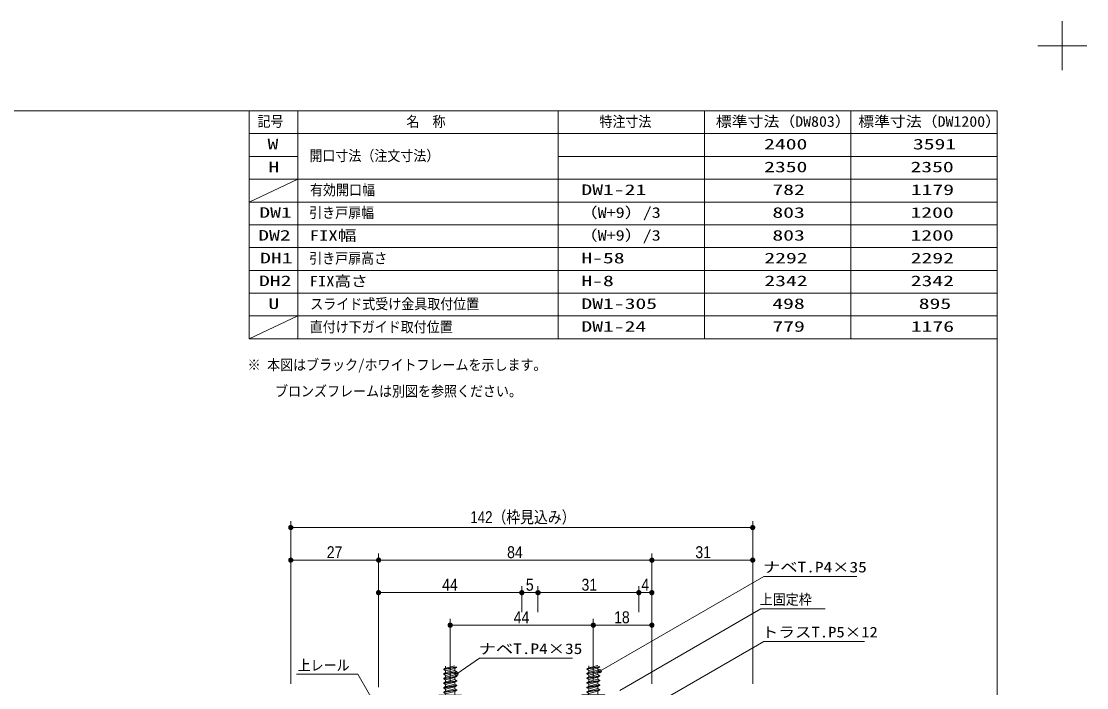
# Model space of a CAD drawing. Units: millimetres, scale not verified, with parts at other scales. Extents: x -6062 to 6062, y -3045 to 3045.
# Drawn here: x -788 to 2488, y 998 to 3045 of the extents above; entities that cross this region are included whole.
import ezdxf
from ezdxf.enums import TextEntityAlignment as Align

# ---------------------------------------------------------------- set-up
doc = ezdxf.new("R2010")
doc.units = ezdxf.units.MM
doc.header["$LTSCALE"] = 20
for name, color, linetype, lineweight in [('0-0_2寸法-1', 7, 'Continuous', 9), ('0-1_0', 7, 'Continuous', 9), ('0-2_2寸法-3', 7, 'Continuous', 9), ('0-4_3一般', 7, 'Continuous', 9), ('0-5_1図面枠', 7, 'Continuous', 9)]:
    doc.layers.add(name, color=color, linetype=linetype, lineweight=lineweight)
doc.styles.add('ＭＳ ゴシック', font='')
doc.styles.add('ＭＳ Ｐゴシック', font='')
doc.styles.get('ＭＳ ゴシック').set_extended_font_data('MS Gothic')
doc.styles.get('ＭＳ Ｐゴシック').set_extended_font_data('MS PGothic')

# ---------------------------------------------------------------- blocks, each defined once
blk = doc.blocks.new('_Dot')
at = {"layer": '0-1_0'}
for p, q in [((-10, 0), (-20, 0)), ((9.78, 2), (-9.78, 2)), ((7.99, 6), (-7.99, 6)), ((9.16, -3.98), (-9.16, -3.98)), ((6, -7.98), (-6, -7.98))]:
    blk.add_line(p, q, dxfattribs=at)
for points in [[(10, 0), (9.92, 1.25), (9.69, 2.49), (9.3, 3.68), (8.76, 4.82), (8.09, 5.88), (7.29, 6.85), (6.37, 7.71), (5.36, 8.44), (4.26, 9.05), (3.09, 9.51), (1.87, 9.82), (0.63, 9.98), (-0.63, 9.98), (-1.87, 9.82), (-3.09, 9.51), (-4.26, 9.05), (-5.36, 8.44), (-6.37, 7.71), (-7.29, 6.85), (-8.09, 5.88), (-8.76, 4.82), (-9.3, 3.68), (-9.69, 2.49), (-9.92, 1.25), (-10, 0), (0, 0)], [(-10, 0), (-9.92, -1.25), (-9.69, -2.49), (-9.3, -3.68), (-8.76, -4.82), (-8.09, -5.88), (-7.29, -6.85), (-6.37, -7.71), (-5.36, -8.44), (-4.26, -9.05), (-3.09, -9.51), (-1.87, -9.82), (-0.63, -9.98), (0.63, -9.98), (1.87, -9.82), (3.09, -9.51), (4.26, -9.05), (5.36, -8.44), (6.37, -7.71), (7.29, -6.85), (8.09, -5.88), (8.76, -4.82), (9.3, -3.68), (9.69, -2.49), (9.92, -1.25), (10, 0), (0, 0)]]:
    blk.add_lwpolyline(points, close=True, dxfattribs=at)
blk = doc.blocks.new('グループ-42')
at = {"layer": '0-4_3一般'}
for p, q in [((54763.7, 21098.2), (55563.7, 21239.6)), ((54763.7, 21098.2), (54763.7, 21124.9)), ((55563.7, 20983.6), (54763.7, 20842.2)), ((55443.7, 21335.5), (54883.7, 21194.2)), ((54883.7, 21311.6), (54883.7, 21194.2)), ((54883.7, 21029), (54883.7, 20911.5)), ((55443.7, 21170.3), (55563.7, 21239.6)), ((55443.7, 21170.3), (55443.7, 21052.9)), ((54763.7, 20842.2), (54883.7, 20911.5)), ((54763.7, 20815.6), (54763.7, 20842.2)), ((54763.7, 20815.6), (54883.7, 20746.3)), ((54763.7, 20532.9), (55563.7, 20674.2)), ((54763.7, 20532.9), (54763.7, 20559.6)), ((55563.7, 20418.2), (54763.7, 20276.9)), ((54763.7, 20276.9), (54883.7, 20346.2)), ((54883.7, 20746.3), (55443.7, 20887.6)), ((55443.7, 20770.2), (54883.7, 20628.9)), ((54883.7, 20746.3), (54883.7, 20628.9)), ((54883.7, 20463.6), (54883.7, 20346.2)), ((54883.7, 20181), (55443.7, 20322.3)), ((55443.7, 20887.6), (55563.7, 20956.9)), ((55443.7, 20887.6), (55443.7, 20770.2)), ((55563.7, 20700.9), (55443.7, 20770.2)), ((55443.7, 20605), (55563.7, 20674.2)), ((55443.7, 20605), (55443.7, 20487.5)), ((55443.7, 20322.3), (55563.7, 20391.6)), ((55443.7, 20322.3), (55443.7, 20204.9)), ((55563.7, 20674.2), (55563.7, 20700.9)), ((54763.7, 20250.2), (54763.7, 20276.9)), ((54763.7, 20250.2), (54883.7, 20181)), ((54763.7, 19967.6), (55563.7, 20108.9)), ((54763.7, 19967.6), (54763.7, 19994.2)), ((55563.7, 19852.9), (54763.7, 19711.6)), ((54763.7, 19711.6), (54883.7, 19780.9)), ((54763.7, 19684.9), (54763.7, 19711.6)), ((54763.7, 19684.9), (54883.3, 19615.9)), ((55443.7, 20204.9), (54883.7, 20063.5)), ((54883.7, 20181), (54883.7, 20063.5)), ((54883.7, 19898.3), (54883.7, 19780.9)), ((54883.7, 19615.6), (55443.7, 19757)), ((55563.7, 20135.6), (55443.7, 20204.9)), ((55443.7, 20039.6), (55563.7, 20108.9)), ((55443.7, 20039.6), (55443.7, 19922.2)), ((55443.7, 19757), (55563.7, 19826.2)), ((55443.7, 19757), (55443.7, 19624.9)), ((55563.7, 20108.9), (55563.7, 20135.6)), ((54783.7, 19524.9), (55543.7, 19524.9)), ((54883.3, 19615.9), (54883.7, 19615.6)), ((55163.7, 19004.9), (55163.7, 18908.3)), ((55543.7, 19524.9), (55863.7, 19524.9)), ((55863.7, 19524.9), (55863.7, 19380.4))]:
    blk.add_line(p, q, dxfattribs=at)
for points in [[(55563.7, 21266.2), (54763.7, 21124.9), (54883.7, 21194.2)], [(54763.7, 21098.2), (54883.7, 21029), (55443.7, 21170.3)], [(54763.7, 20815.6), (55563.7, 20956.9), (55563.7, 20983.6)], [(55563.7, 20983.6), (55443.7, 21052.9), (54883.7, 20911.5)], [(55563.7, 20700.9), (54763.7, 20559.6), (54883.7, 20628.9)], [(54763.7, 20532.9), (54883.7, 20463.6), (55443.7, 20605)], [(54763.7, 20250.2), (55563.7, 20391.6), (55563.7, 20418.2)], [(55563.7, 20418.2), (55443.7, 20487.5), (54883.7, 20346.2)], [(55563.7, 20135.6), (54763.7, 19994.2), (54883.7, 20063.5)], [(54763.7, 19967.6), (54883.7, 19898.3), (55443.7, 20039.6)], [(54763.7, 19684.9), (55563.7, 19826.2), (55563.7, 19852.9)], [(55563.7, 19852.9), (55443.7, 19922.2), (54883.7, 19780.9)], [(54463.7, 19380.4), (54463.7, 19524.9), (54783.7, 19524.9)]]:
    blk.add_lwpolyline(points, dxfattribs=at)
for centre, radius, start, end in [((54663.7, 19380.4), 200, 180, 205.65891), ((54663.7, 19380.4), 200, 205.65891, 231.31781), ((55163.7, 20004.9), 1000, 231.31781, 250.65891), ((54783.7, 19624.9), 100, 270, 312.40515), ((55163.7, 20004.9), 1000, 250.65891, 270), ((54783.7, 19624.9), 100, 312.40515, 354.8103), ((55163.7, 20004.9), 1000, 270, 289.34109), ((55543.7, 19624.9), 100, 180, 225), ((55543.7, 19624.9), 100, 225, 270), ((55163.7, 20004.9), 1000, 289.34109, 308.68219), ((55663.7, 19380.4), 200, 308.68219, 334.34109), ((55663.7, 19380.4), 200, 334.34109, 0)]:
    blk.add_arc(centre, radius, start, end, dxfattribs=at)
blk = doc.blocks.new('グループ-43')
at = {"layer": '0-4_3一般'}
for p, q in [((46763.7, 21246.2), (45963.7, 21104.9)), ((45963.7, 21078.2), (46763.7, 21219.6)), ((45963.7, 21104.9), (46083.7, 21174.2)), ((45963.7, 21078.2), (45963.7, 21104.9)), ((45963.7, 21078.2), (46083.7, 21009)), ((46643.7, 21315.5), (46083.7, 21174.2)), ((46083.7, 21291.6), (46083.7, 21174.2)), ((46083.7, 21009), (46643.7, 21150.3)), ((46643.7, 21032.9), (46083.7, 20891.5)), ((46083.7, 21009), (46083.7, 20891.5)), ((46643.7, 21150.3), (46763.7, 21219.6)), ((46643.7, 21150.3), (46643.7, 21032.9)), ((46763.7, 20963.6), (46643.7, 21032.9)), ((46763.7, 20936.9), (46763.7, 20963.6)), ((45963.7, 20795.6), (46763.7, 20936.9)), ((45963.7, 20795.6), (45963.7, 20822.2)), ((46763.7, 20680.9), (45963.7, 20539.6)), ((45963.7, 20539.6), (46083.7, 20608.9)), ((45963.7, 20512.9), (45963.7, 20539.6)), ((45963.7, 20512.9), (46083.7, 20443.6)), ((45963.7, 20230.2), (46763.7, 20371.6)), ((46083.7, 20726.3), (46083.7, 20608.9)), ((46083.7, 20443.6), (46643.7, 20585)), ((46643.7, 20467.5), (46083.7, 20326.2)), ((46083.7, 20443.6), (46083.7, 20326.2)), ((46643.7, 20867.6), (46763.7, 20936.9)), ((46643.7, 20867.6), (46643.7, 20750.2)), ((46643.7, 20585), (46763.7, 20654.2)), ((46643.7, 20585), (46643.7, 20467.5)), ((46763.7, 20398.2), (46643.7, 20467.5)), ((46643.7, 20302.3), (46763.7, 20371.6)), ((46763.7, 20371.6), (46763.7, 20398.2)), ((45963.7, 20230.2), (45963.7, 20256.9)), ((46763.7, 20115.6), (45963.7, 19974.2)), ((45963.7, 19974.2), (46083.7, 20043.5)), ((45963.7, 19947.6), (45963.7, 19974.2)), ((45963.7, 19947.6), (46083.7, 19878.3)), ((45963.7, 19664.9), (46763.7, 19806.2)), ((45963.7, 19664.9), (45963.7, 19691.6)), ((45963.7, 19664.9), (46083.3, 19595.9)), ((46083.7, 20161), (46083.7, 20043.5)), ((46083.7, 19878.3), (46643.7, 20019.6)), ((46643.7, 19902.2), (46083.7, 19760.9)), ((46083.7, 19878.3), (46083.7, 19760.9)), ((46083.7, 19595.6), (46643.7, 19737)), ((46643.7, 20302.3), (46643.7, 20184.9)), ((46643.7, 20019.6), (46763.7, 20088.9)), ((46643.7, 20019.6), (46643.7, 19902.2)), ((46763.7, 19832.9), (46643.7, 19902.2)), ((46643.7, 19737), (46763.7, 19806.2)), ((46643.7, 19737), (46643.7, 19604.9)), ((46763.7, 19806.2), (46763.7, 19832.9)), ((45663.7, 19504.9), (45983.7, 19504.9)), ((45663.7, 19360.4), (45663.7, 19504.9)), ((46083.3, 19595.9), (46083.7, 19595.6)), ((47063.7, 19504.9), (47063.7, 19360.4)), ((46363.7, 18984.9), (46363.7, 18888.3))]:
    blk.add_line(p, q, dxfattribs=at)
for points in [[(46763.7, 20963.6), (45963.7, 20822.2), (46083.7, 20891.5)], [(45963.7, 20795.6), (46083.7, 20726.3), (46643.7, 20867.6)], [(45963.7, 20512.9), (46763.7, 20654.2), (46763.7, 20680.9)], [(46763.7, 20398.2), (45963.7, 20256.9), (46083.7, 20326.2)], [(46763.7, 20680.9), (46643.7, 20750.2), (46083.7, 20608.9)], [(45963.7, 20230.2), (46083.7, 20161), (46643.7, 20302.3)], [(45963.7, 19947.6), (46763.7, 20088.9), (46763.7, 20115.6)], [(46763.7, 19832.9), (45963.7, 19691.6), (46083.7, 19760.9)], [(46763.7, 20115.6), (46643.7, 20184.9), (46083.7, 20043.5)], [(45983.7, 19504.9), (46743.7, 19504.9), (47063.7, 19504.9)]]:
    blk.add_lwpolyline(points, dxfattribs=at)
for centre, radius, start, end in [((45863.7, 19360.4), 200, 180, 205.65891), ((45863.7, 19360.4), 200, 205.65891, 231.31781), ((46363.7, 19984.9), 1000, 231.31781, 250.65891), ((45983.7, 19604.9), 100, 270, 312.40515), ((46363.7, 19984.9), 1000, 250.65891, 270), ((45983.7, 19604.9), 100, 312.40515, 354.8103), ((46363.7, 19984.9), 1000, 270, 289.34109), ((46743.7, 19604.9), 100, 180, 225), ((46743.7, 19604.9), 100, 225, 270), ((46363.7, 19984.9), 1000, 289.34109, 308.68219), ((46863.7, 19360.4), 200, 308.68219, 334.34109), ((46863.7, 19360.4), 200, 334.34109, 0)]:
    blk.add_arc(centre, radius, start, end, dxfattribs=at)
blk = doc.blocks.new('グループ-59')
at = {"layer": '0-4_3一般'}
for name in ['グループ-43', 'グループ-42']:
    blk.add_blockref(name, (0, 0), dxfattribs=at)
blk = doc.blocks.new('グループ-61')
at = {"layer": '0-4_3一般'}
blk.add_blockref('グループ-59', (0, 0), dxfattribs=at)
blk = doc.blocks.new('グループ-88')
at = {"layer": '0-5_1図面枠'}
for p, q in [((37000, 55400), (37000, 41400)), ((53000, 55400), (53000, 41400)), ((62000, 55400), (62000, 41400)), ((71000, 55400), (71000, 41400)), ((80000, 54000), (34000, 54000)), ((37000, 52600), (34000, 52600)), ((80000, 52600), (53000, 52600)), ((80000, 51200), (34000, 51200)), ((37000, 51200), (34000, 49800)), ((80000, 49800), (34000, 49800)), ((80000, 48400), (34000, 48400)), ((80000, 48400), (34000, 48400)), ((80000, 47000), (34000, 47000)), ((80000, 47000), (34000, 47000)), ((80000, 45600), (34000, 45600)), ((80000, 45600), (34000, 45600)), ((80000, 44200), (34000, 44200)), ((37000, 42800), (34000, 41400)), ((80000, 42800), (34000, 42800))]:
    blk.add_line(p, q, dxfattribs=at)
blk.add_lwpolyline([(34000, 55400), (80000, 55400), (80000, 41400), (34000, 41400)], close=True, dxfattribs=at)
at = {"layer": '0-5_1図面枠', "style": 'ＭＳ ゴシック'}
for s, width, p in [('記号', 0.9, (34514.6, 54232.8)), ('名\u3000称', 0.9, (43676, 54221.3)), ('特注寸法', 0.9, (55538.4, 54223)), ('標準寸法（DW803）', 1.1, (62695.9, 54227.1)), ('標準寸法（DW1200）', 1.1, (71450, 54227.1)), ('W', 1.5, (35135, 52836.6)), ('開口寸法（注文寸法）', 0.9, (37708, 52125.1)), ('2400', 1.5, (65667.2, 52834.9)), ('3591', 1.5, (74817.4, 52834.9)), ('H', 1.5, (35185.1, 51436.6)), ('2350', 1.5, (65667.2, 51434.9)), ('2350', 1.5, (74667.2, 51434.9)), ('有効開口幅', 0.9, (37745.9, 50019.6)), ('DW1-21', 1.5, (54434.4, 50034.9)), ('782', 1.5, (66174.6, 50036.6)), ('1179', 1.5, (74686.8, 50034.9)), ('DW1', 1.5, (34629.7, 48634.9)), ('引き戸扉幅', 0.9, (37692.4, 48627.1)), ('（W+9）/3', 1.25, (54323.4, 48632.8)), ('803', 1.5, (66174.6, 48634.9)), ('1200', 1.5, (74667.2, 48634.9)), ('DW2', 1.5, (34562.3, 47236.6)), ('FIX幅', 1.3, (37722.9, 47221.3)), ('（W+9）/3', 1.25, (54323.4, 47232.8)), ('803', 1.5, (66174.6, 47234.9)), ('1200', 1.5, (74667.2, 47234.9)), ('DH1', 1.5, (34679.7, 45834.9)), ('引き戸扉高さ', 0.9, (37692.4, 45823.4)), ('H-58', 1.5, (54431, 45836.6)), ('2292', 1.5, (65682.7, 45836.6)), ('2292', 1.5, (74682.7, 45836.6)), ('DH2', 1.5, (34612.4, 44436.6)), ('FIX高さ', 1.15, (37722.9, 44417.6)), ('H-8', 1.5, (54431, 44436.6)), ('2342', 1.5, (65682.7, 44436.6)), ('2342', 1.5, (74682.7, 44436.6)), ('スライド式受け金具取付位置', 0.9, (37761.4, 43019.3)), ('U', 1.5, (35185.1, 43036.6)), ('DW1-305', 1.5, (54434.4, 43034.9)), ('498', 1.5, (66170.5, 43036.6)), ('895', 1.5, (75174.6, 43036.6)), ('直付け下ガイド取付位置', 0.9, (37731, 41604.1)), ('DW1-24', 1.5, (54434.4, 41634.9)), ('779', 1.5, (66178.6, 41636.6)), ('1176', 1.5, (74686.8, 41634.9)), ('※ 本図はブラック/ホワイトフレームを示します。', 0.9, (33908, 39277.6)), ('\u3000  ブロンズフレームは別図を参照ください。', 0.9, (34000, 37662.7))]:
    blk.add_text(s, height=650.9, dxfattribs=dict(at, width=width)).set_placement(p, align=Align.BOTTOM_LEFT)
blk = doc.blocks.new('グループ-89')
at = {"layer": '0-5_1図面枠'}
for p, q in [((84000, 57900), (84000, 60900)), ((85500, 59400), (82500, 59400))]:
    blk.add_line(p, q, dxfattribs=at)
blk = doc.blocks.new('グループ-91')
at = {"layer": '0-5_1図面枠'}
blk.add_lwpolyline([(-80000, 55400), (80000, 55400), (80000, -55400), (-80000, -55400)], close=True, dxfattribs=at)
blk = doc.blocks.new('図面枠')
at = {"layer": '0-5_1図面枠'}
for name in ['グループ-89', 'グループ-91']:
    blk.add_blockref(name, (0, 0), dxfattribs=at)

msp = doc.modelspace()

# ---------------------------------------------------------------- linework, layer by layer
at = {"layer": '0-0_2寸法-1'}
for p, q in [((40.68, 1410.25), (40.68, 1510.25)), ((1460.68, 1410.25), (1460.68, 1510.25)), ((53.4, 1490.25), (1447.97, 1490.25)), ((40.68, 1010.25), (40.68, 1410.25)), ((310.68, 1310.25), (310.68, 1410.25)), ((310.68, 1310.25), (310.68, 1410.25)), ((1150.68, 1310.25), (1150.68, 1410.25)), ((1150.68, 1310.25), (1150.68, 1410.25)), ((1460.68, 1010.25), (1460.68, 1410.25)), ((297.97, 1390.25), (53.4, 1390.25)), ((323.4, 1390.25), (1137.97, 1390.25)), ((1447.97, 1390.25), (1163.4, 1390.25)), ((310.68, 1000.25), (310.68, 1310.25)), ((750.68, 1230.25), (750.68, 1310.25)), ((750.68, 1230.25), (750.68, 1310.25)), ((800.68, 1230.25), (800.68, 1310.25)), ((800.68, 1230.25), (800.68, 1310.25)), ((1110.68, 1230.25), (1110.68, 1310.25)), ((1110.68, 1230.25), (1110.68, 1310.25)), ((1150.68, 1210.25), (1150.68, 1310.25)), ((323.4, 1290.25), (737.97, 1290.25)), ((763.4, 1290.25), (787.97, 1290.25)), ((1097.97, 1290.25), (813.4, 1290.25)), ((1123.4, 1290.25), (1137.97, 1290.25)), ((530.68, 1016.34), (530.68, 1210.25)), ((957.97, 1190.25), (543.4, 1190.25)), ((970.68, 1021.91), (970.68, 1210.25)), ((970.68, 1021.91), (970.68, 1210.25)), ((983.4, 1190.25), (1137.97, 1190.25)), ((1150.68, 1010.25), (1150.68, 1210.25))]:
    msp.add_line(p, q, dxfattribs=at)
at = {"layer": '0-2_2寸法-3'}
for p, q in [((995.58, 1050.17), (985.79, 1050.17)), ((990.86, 1054.17), (990.51, 1054.17)), ((990.86, 1054.17), (990.51, 1054.17)), ((555.58, 1041.77), (545.79, 1041.77)), ((554.68, 1037.77), (546.69, 1037.77)), ((550.87, 1045.77), (550.5, 1045.77)), ((550.87, 1045.77), (550.5, 1045.77)), ((994.68, 1046.17), (986.69, 1046.17))]:
    msp.add_line(p, q, dxfattribs=at)
for points in [[(990.68, 1049.18), (1494.83, 1340.25), (1781.13, 1340.25)], [(1052.68, 990.25), (1485.7, 1240.25), (1683.25, 1240.25)], [(957.75, 830.25), (1494.69, 1140.25), (1804.33, 1140.25)], [(550.68, 1040.78), (620.34, 1089.56), (906.64, 1089.56)], [(310.68, 929.74), (247.01, 1040.25), (58.72, 1040.25)]]:
    msp.add_lwpolyline(points, dxfattribs=at)
for centre in [(990.68, 1049.18), (990.68, 1049.18), (550.68, 1040.78), (550.68, 1040.78)]:
    msp.add_circle(centre, 5.01, dxfattribs=at)

# ---------------------------------------------------------------- block references
at = {"layer": '0-0_2寸法-1', "xscale": 0.6356201, "yscale": 0.6356201, "rotation": 180}
for p in [(40.68, 1490.25), (40.68, 1390.25), (310.68, 1390.25), (1150.68, 1390.25), (310.68, 1290.25), (750.68, 1290.25), (800.68, 1290.25), (1110.68, 1290.25), (530.68, 1190.25), (970.68, 1190.25)]:
    msp.add_blockref('_Dot', p, dxfattribs=at)
at = {"layer": '0-0_2寸法-1', "xscale": 0.6356201, "yscale": 0.6356201}
for p in [(1460.68, 1490.25), (310.68, 1390.25), (1150.68, 1390.25), (1460.68, 1390.25), (750.68, 1290.25), (800.68, 1290.25), (1110.68, 1290.25), (1150.68, 1290.25), (970.68, 1190.25), (1150.68, 1190.25)]:
    msp.add_blockref('_Dot', p, dxfattribs=at)
at = {"layer": '0-4_3一般', "xscale": 0.05, "yscale": 0.05}
msp.add_blockref('グループ-61', (-1787.5, 0), dxfattribs=at)
at = {"layer": '0-5_1図面枠', "xscale": 0.05, "yscale": 0.05}
for name in ['図面枠', 'グループ-88']:
    msp.add_blockref(name, (-1787.5, 0), dxfattribs=at)

# ---------------------------------------------------------------- texts
at = {"layer": '0-0_2寸法-1', "style": 'ＭＳ Ｐゴシック'}
for s, height, width, p in [('142（枠見込み）', 36.69, 0.85, (592.77, 1492.78)), ('27', 36.66, 0.9, (151.38, 1385.19)), ('84', 36.66, 0.9, (705.7, 1385.19)), ('31', 36.66, 0.9, (1284.46, 1385.29)), ('44', 36.66, 0.9, (505.99, 1285.19)), ('5', 36.66, 0.9, (763.39, 1285.19)), ('31', 36.66, 0.9, (934.46, 1285.29)), ('4', 36.66, 0.9, (1118.29, 1285.19)), ('44', 36.66, 0.9, (725.99, 1185.19)), ('18', 36.66, 0.9, (1034.65, 1185.29))]:
    msp.add_text(s, height=height, dxfattribs=dict(at, width=width)).set_placement(p, align=Align.BOTTOM_LEFT)
at = {"layer": '0-2_2寸法-3', "style": 'ＭＳ ゴシック'}
for s, width, p in [('ナベT.P4×35', 1.2, (1492.32, 1342.64)), ('上固定枠', 0.9, (1482.41, 1243.59)), ('トラスT.P5×12', 1.15, (1488.53, 1143.01)), ('ナベT.P4×35', 1.2, (617.84, 1091.95)), ('上レール', 0.9, (61.61, 1041.08))]:
    msp.add_text(s, height=32.55, dxfattribs=dict(at, width=width)).set_placement(p, align=Align.BOTTOM_LEFT)

doc.saveas('drawing.dxf')
